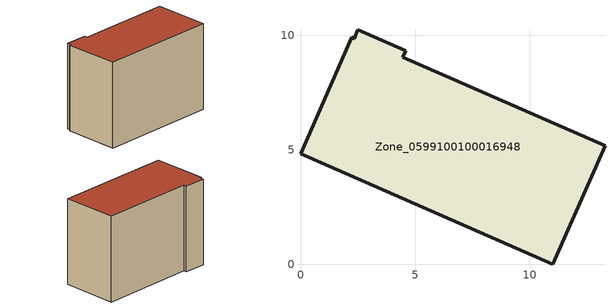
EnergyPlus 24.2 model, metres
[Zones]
Zone_0599100100016948
 floor ground (C_G): 2.23,9.91 2.36,9.86 2.5,10.24 4.59,9.31 4.47,9.03 13.3,5.18 11.01,0 0,4.83 z0
 wall outside (C_F): 2.23,9.91 0,4.83 11.01,0 13.3,5.18 4.47,9.03 4.59,9.31 2.5,10.24 2.36,9.86 2.23,9.91 z0:8.7
 roof outside (C_R): 2.36,9.86 2.23,9.91 0,4.83 11.01,0 13.3,5.18 4.47,9.03 4.59,9.31 2.5,10.24 z8.7
[BUILDING]
Pand.0599100100016948: North Axis=0; Terrain=City; Loads Convergence Tolerance Value=0.04; Temperature Convergence Tolerance Value=0.4; Solar Distribution=FullExterior; Maximum Number of Warmup Days=25; Minimum Number of Warmup Days=1
[Site:Location]
Rotterdam.The.Hague.AP_ZH_NLD Design_Conditions: Latitude=51.96; Longitude=4.45; Time Zone=1; Elevation=-4.5
[SITE:GROUNDTEMPERATURE:BUILDINGSURFACE]
18, 18, 18, 18, 18, 18, 18, 18, 18, 18, 18, 18
[MATERIAL] Thermal Absorptance=0.9; Solar Absorptance=0.7; Visible Absorptance=0.7
Name | Roughness | Thickness | Conductivity | Density | Specific Heat
G.TC.2015-2018 | MediumSmooth | 0.15 | 0.0428571 | 540 | 1210
F.TC.2015-2018 | Rough | 0.3 | 0.0666667 | 1920 | 840
R.TC.2015-2018 | MediumRough | 0.2 | 0.0333333 | 1500 | 1000
[CONSTRUCTION]
C_G: G.TC.2015-2018
C_F: F.TC.2015-2018
C_R: R.TC.2015-2018
[ZONE]
Zone_0599100100016948: Type=1; Multiplier=1; Ceiling Height=Autocalculate; Volume=Autocalculate; Floor Area=autocalculate; Part of Total Floor Area=Yes
[ZONEINFILTRATION:DESIGNFLOWRATE]
Infil_Zone_0599100100016948: Zone or ZoneList or Space or SpaceList=Zone_0599100100016948; Schedule=AlwaysOn; Design Flow Rate Calculation Method=Flow/Area; Flow Rate per Floor Area=0.0015; Constant Term Coefficient=1; Temperature Term Coefficient=0; Velocity Term Coefficient=0; Velocity Squared Term Coefficient=0
[HVACTEMPLATE:ZONE:IDEALLOADSAIRSYSTEM]
Zone_0599100100016948: Maximum Heating Supply Air Temperature=50; Minimum Cooling Supply Air Temperature=13; Maximum Heating Supply Air Humidity Ratio=0.0156; Minimum Cooling Supply Air Humidity Ratio=0.0077; Heating Limit=NoLimit; Cooling Limit=NoLimit; Dehumidification Control Type=ConstantSensibleHeatRatio; Cooling Sensible Heat Ratio=0.7; Dehumidification Setpoint=60; Humidification Control Type=None; Humidification Setpoint=30; Outdoor Air Method=None; Outdoor Air Flow Rate per Person=0.00944; Outdoor Air Flow Rate per Zone Floor Area=0; Outdoor Air Flow Rate per Zone=0; Demand Controlled Ventilation Type=None; Outdoor Air Economizer Type=NoEconomizer; Heat Recovery Type=None; Sensible Heat Recovery Effectiveness=0.7; Latent Heat Recovery Effectiveness=0.65
[ZONECONTROL:THERMOSTAT]
ThermostatControl_Zone_0599100100016948: Zone or ZoneList=Zone_0599100100016948; Control Type Schedule=DualSetpointControlType; Control 1=Thermostat_Zone_0599100100016948; Temperature Difference Between Cutout And Setpoint=0
[THERMOSTATSETPOINT:DUALSETPOINT]
Thermostat_Zone_0599100100016948: Heating Setpoint Temperature Schedule=HeatingSetpoint_Zone_0599100100016948; Cooling Setpoint Temperature Schedule=CoolingSetpoint_Zone_0599100100016948
[SCHEDULE:COMPACT]
HeatingSetpoint_Zone_0599100100016948: Through: 12/31, For: AllDays, Until: 24:00, 21
CoolingSetpoint_Zone_0599100100016948: Through: 12/31, For: AllDays, Until: 24:00, 24
DualSetpointControlType: Through: 12/31, For: AllDays, Until: 24:00, 4
AlwaysOn: Through: 12/31, For: AllDays, Until: 24:00, 1
